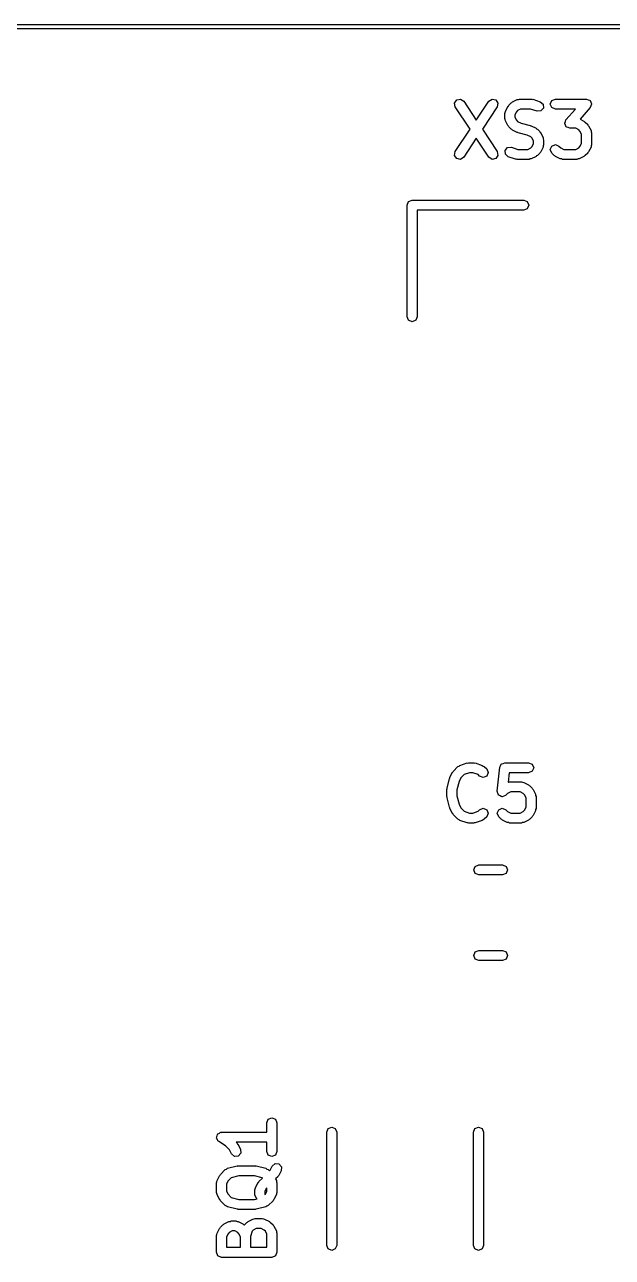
# Model space of a CAD drawing. Extents: x 54.1 to 108.3, y -71.2 to -40.8.
# Drawn here: x 69.44 to 76.45, y -55.54 to -40.84 of the extents above; entities that cross this region are included whole.
import ezdxf

# ---------------------------------------------------------------- set-up
doc = ezdxf.new("R2010")
doc.units = 0
doc.layers.add('BLACK', color=7, linetype='CONTINUOUS')

msp = doc.modelspace()

# ---------------------------------------------------------------- linework, layer by layer
at = {"layer": 'BLACK', "linetype": 'CONTINUOUS'}
for p, q in [((54.09, -40.845), (108.29, -40.845)), ((108.265, -40.895), (54.115, -40.895)), ((74.5697, -41.7797), (74.5953, -41.7415)), ((74.5786, -41.8247), (74.5697, -41.7797)), ((74.7565, -42.0914), (74.5786, -41.8247)), ((74.5953, -41.7415), (74.6403, -41.7326)), ((74.6403, -41.7326), (74.6785, -41.7581)), ((74.6785, -41.7581), (74.8286, -41.9833)), ((74.8286, -41.9833), (74.9786, -41.7581)), ((75.0785, -41.8247), (74.9007, -42.0914)), ((74.9786, -41.7581), (75.0168, -41.7326)), ((75.0168, -41.7326), (75.0619, -41.7415)), ((75.0619, -41.7415), (75.0874, -41.7797)), ((75.0874, -41.7797), (75.0785, -41.8247)), ((75.1749, -41.8789), (75.2035, -41.8217)), ((75.2035, -41.8217), (75.2109, -41.8153)), ((75.2109, -41.8153), (75.2147, -41.8061)), ((75.2147, -41.8061), (75.2433, -41.7776)), ((75.2433, -41.7776), (75.2524, -41.7738)), ((75.2524, -41.7738), (75.2589, -41.7663)), ((75.2589, -41.7663), (75.316, -41.7378)), ((75.3213, -41.8693), (75.3065, -41.8841)), ((75.316, -41.7378), (75.33, -41.7368)), ((75.357, -41.8514), (75.3213, -41.8693)), ((75.33, -41.7368), (75.3429, -41.7314)), ((75.3429, -41.7314), (75.4857, -41.7314)), ((75.476, -41.8514), (75.357, -41.8514)), ((75.5525, -41.8769), (75.476, -41.8514)), ((75.4857, -41.7314), (75.4948, -41.7352)), ((75.4948, -41.7352), (75.5047, -41.7345)), ((75.5047, -41.7345), (75.5904, -41.7631)), ((75.5904, -41.7631), (75.6251, -41.7932)), ((75.6283, -41.839), (75.5983, -41.8737)), ((75.6251, -41.7932), (75.6283, -41.839)), ((75.7114, -41.7914), (75.729, -41.749)), ((75.729, -41.8339), (75.7114, -41.7914)), ((75.729, -41.749), (75.7714, -41.7314)), ((75.7714, -41.8514), (75.729, -41.8339)), ((75.7714, -41.7314), (76.1429, -41.7314)), ((76.0106, -41.8514), (75.7714, -41.8514)), ((75.8977, -41.9805), (76.0106, -41.8514)), ((76.188, -41.8309), (76.0652, -41.9713)), ((76.1429, -41.7314), (76.1624, -41.7395)), ((76.1624, -41.7395), (76.1824, -41.7463)), ((76.1824, -41.7463), (76.1833, -41.7482)), ((76.1833, -41.7482), (76.1853, -41.749)), ((76.1853, -41.749), (76.1934, -41.7685)), ((76.1948, -41.8109), (76.188, -41.8309)), ((76.1934, -41.7685), (76.2027, -41.7874)), ((76.2029, -41.7914), (76.1948, -41.8109)), ((76.2027, -41.7874), (76.202, -41.7895)), ((76.202, -41.7895), (76.2029, -41.7914)), ((75.1686, -41.9057), (75.1739, -41.8928)), ((75.1686, -41.9629), (75.1686, -41.9057)), ((75.1739, -41.9758), (75.1686, -41.9629)), ((75.1739, -41.8928), (75.1749, -41.8789)), ((75.1749, -41.9897), (75.1739, -41.9758)), ((75.2035, -42.0468), (75.1749, -41.9897)), ((75.3065, -41.8841), (75.2886, -41.9199)), ((75.2886, -41.9199), (75.2886, -41.9487)), ((75.2886, -41.9487), (75.3065, -41.9845)), ((75.3065, -41.9845), (75.3213, -41.9993)), ((75.3213, -41.9993), (75.3638, -42.0205)), ((75.5983, -41.8737), (75.5525, -41.8769)), ((75.8829, -42.02), (75.8909, -42.0005)), ((75.8909, -42.0005), (75.8977, -41.9805)), ((76.0652, -41.9713), (76.1125, -41.9949)), ((76.1125, -41.9949), (76.119, -42.0024)), ((76.119, -42.0024), (76.1281, -42.0061)), ((76.1281, -42.0061), (76.1567, -42.0347)), ((74.5786, -42.3581), (74.7565, -42.0914)), ((74.9007, -42.0914), (75.0785, -42.3581)), ((75.2109, -42.0533), (75.2035, -42.0468)), ((75.2147, -42.0624), (75.2109, -42.0533)), ((75.2433, -42.091), (75.2147, -42.0624)), ((75.2524, -42.0948), (75.2433, -42.091)), ((75.2589, -42.1022), (75.2524, -42.0948)), ((75.316, -42.1308), (75.2589, -42.1022)), ((75.3228, -42.1313), (75.316, -42.1308)), ((75.3283, -42.1353), (75.3228, -42.1313)), ((75.4362, -42.1623), (75.3283, -42.1353)), ((75.3638, -42.0205), (75.4717, -42.0475)), ((75.4787, -42.1836), (75.4362, -42.1623)), ((75.4717, -42.0475), (75.4772, -42.0516)), ((75.4772, -42.0516), (75.484, -42.052)), ((75.484, -42.052), (75.5411, -42.0806)), ((75.5411, -42.0806), (75.5476, -42.0881)), ((75.5476, -42.0881), (75.5567, -42.0919)), ((75.5567, -42.0919), (75.5853, -42.1204)), ((75.5853, -42.1204), (75.5891, -42.1296)), ((75.5891, -42.1296), (75.5965, -42.136)), ((75.5965, -42.136), (75.6251, -42.1932)), ((75.8837, -42.022), (75.8829, -42.02)), ((75.883, -42.024), (75.8837, -42.022)), ((75.8924, -42.0429), (75.883, -42.024)), ((75.9004, -42.0624), (75.8924, -42.0429)), ((75.9024, -42.0632), (75.9004, -42.0624)), ((75.9033, -42.0652), (75.9024, -42.0632)), ((75.9234, -42.0719), (75.9033, -42.0652)), ((75.9429, -42.08), (75.9234, -42.0719)), ((76.0144, -42.08), (75.9429, -42.08)), ((76.0502, -42.0979), (76.0144, -42.08)), ((76.065, -42.1127), (76.0502, -42.0979)), ((76.0829, -42.1484), (76.065, -42.1127)), ((76.0829, -42.263), (76.0829, -42.1484)), ((76.1567, -42.0347), (76.1605, -42.0438)), ((76.1605, -42.0438), (76.1679, -42.0503)), ((76.1679, -42.0503), (76.1965, -42.1075)), ((76.1965, -42.1075), (76.1975, -42.1214)), ((76.1975, -42.1214), (76.2029, -42.1343)), ((76.2029, -42.1343), (76.2029, -42.2771)), ((74.8286, -42.1996), (74.6785, -42.4247)), ((74.9786, -42.4247), (74.8286, -42.1996)), ((75.1716, -42.3439), (75.2017, -42.3092)), ((75.2017, -42.3092), (75.2475, -42.3059)), ((75.2475, -42.3059), (75.324, -42.3314)), ((75.4935, -42.1984), (75.4787, -42.1836)), ((75.4787, -42.3135), (75.4935, -42.2987)), ((75.5114, -42.2342), (75.4935, -42.1984)), ((75.4935, -42.2987), (75.5114, -42.263)), ((75.5114, -42.263), (75.5114, -42.2342)), ((75.6251, -42.304), (75.5965, -42.3611)), ((75.6251, -42.1932), (75.6261, -42.2071)), ((75.6261, -42.29), (75.6251, -42.304)), ((75.6261, -42.2071), (75.6314, -42.22)), ((75.6314, -42.2771), (75.6261, -42.29)), ((75.6314, -42.22), (75.6314, -42.2771)), ((75.7114, -42.3343), (75.729, -42.2919)), ((75.729, -42.2919), (75.7714, -42.2743)), ((75.7714, -42.2743), (75.8139, -42.2919)), ((75.8139, -42.2919), (75.8355, -42.3135)), ((76.0502, -42.3135), (76.065, -42.2987)), ((76.065, -42.2987), (76.0829, -42.263)), ((76.1965, -42.304), (76.1679, -42.3611)), ((76.1975, -42.29), (76.1965, -42.304)), ((76.2029, -42.2771), (76.1975, -42.29)), ((74.5697, -42.4032), (74.5786, -42.3581)), ((74.5953, -42.4414), (74.5697, -42.4032)), ((74.6403, -42.4503), (74.5953, -42.4414)), ((74.6785, -42.4247), (74.6403, -42.4503)), ((75.0168, -42.4503), (74.9786, -42.4247)), ((75.0619, -42.4414), (75.0168, -42.4503)), ((75.0874, -42.4032), (75.0619, -42.4414)), ((75.0785, -42.3581), (75.0874, -42.4032)), ((75.1749, -42.3897), (75.1716, -42.3439)), ((75.2096, -42.4198), (75.1749, -42.3897)), ((75.2953, -42.4483), (75.2096, -42.4198)), ((75.3052, -42.4476), (75.2953, -42.4483)), ((75.3143, -42.4514), (75.3052, -42.4476)), ((75.4571, -42.4514), (75.3143, -42.4514)), ((75.324, -42.3314), (75.443, -42.3314)), ((75.443, -42.3314), (75.4787, -42.3135)), ((75.47, -42.4461), (75.4571, -42.4514)), ((75.484, -42.4451), (75.47, -42.4461)), ((75.5411, -42.4165), (75.484, -42.4451)), ((75.5476, -42.4091), (75.5411, -42.4165)), ((75.5567, -42.4053), (75.5476, -42.4091)), ((75.5853, -42.3767), (75.5567, -42.4053)), ((75.5891, -42.3676), (75.5853, -42.3767)), ((75.5965, -42.3611), (75.5891, -42.3676)), ((75.729, -42.3767), (75.7114, -42.3343)), ((75.7576, -42.4053), (75.729, -42.3767)), ((75.7667, -42.4091), (75.7576, -42.4053)), ((75.7732, -42.4165), (75.7667, -42.4091)), ((75.8303, -42.4451), (75.7732, -42.4165)), ((75.8442, -42.4461), (75.8303, -42.4451)), ((75.8355, -42.3135), (75.8713, -42.3314)), ((75.8571, -42.4514), (75.8442, -42.4461)), ((76.0286, -42.4514), (75.8571, -42.4514)), ((75.8713, -42.3314), (76.0144, -42.3314)), ((76.0144, -42.3314), (76.0502, -42.3135)), ((76.0415, -42.4461), (76.0286, -42.4514)), ((76.0554, -42.4451), (76.0415, -42.4461)), ((76.1125, -42.4165), (76.0554, -42.4451)), ((76.119, -42.4091), (76.1125, -42.4165)), ((76.1281, -42.4053), (76.119, -42.4091)), ((76.1567, -42.3767), (76.1281, -42.4053)), ((76.1605, -42.3676), (76.1567, -42.3767)), ((76.1679, -42.3611), (76.1605, -42.3676)), ((74.0047, -42.9963), (74.0223, -42.9539)), ((74.0047, -44.3263), (74.0047, -42.9963)), ((74.0223, -42.9539), (74.0647, -42.9363)), ((74.0647, -42.9363), (75.3947, -42.9363)), ((75.3947, -42.9363), (75.4372, -42.9539)), ((75.4372, -43.0387), (75.3947, -43.0563)), ((75.4372, -42.9539), (75.4547, -42.9963)), ((75.4547, -42.9963), (75.4372, -43.0387)), ((75.3947, -43.0563), (74.1247, -43.0563)), ((74.1247, -43.0563), (74.1247, -44.3263)), ((74.0223, -44.3687), (74.0047, -44.3263)), ((74.0647, -44.3863), (74.0223, -44.3687)), ((74.1071, -44.3687), (74.0647, -44.3863)), ((74.1247, -44.3263), (74.1071, -44.3687)), ((74.6339, -49.6731), (74.7196, -49.6445)), ((74.7196, -49.6445), (74.7294, -49.6452)), ((74.7294, -49.6452), (74.7386, -49.6414)), ((74.7386, -49.6414), (74.7957, -49.6414)), ((74.7957, -49.6414), (74.8048, -49.6452)), ((74.8048, -49.6452), (74.8147, -49.6445)), ((74.8147, -49.6445), (74.9004, -49.6731)), ((75.117, -49.6777), (75.1247, -49.659)), ((75.1247, -49.659), (75.1276, -49.6578)), ((75.1276, -49.6578), (75.1291, -49.655)), ((75.1291, -49.655), (75.1485, -49.6492)), ((75.1485, -49.6492), (75.1671, -49.6414)), ((75.1671, -49.6414), (75.4529, -49.6414)), ((75.4529, -49.6414), (75.4953, -49.659)), ((75.4953, -49.659), (75.5129, -49.7014)), ((74.5135, -49.8175), (74.542, -49.7603)), ((74.542, -49.7603), (74.5495, -49.7538)), ((74.5495, -49.7538), (74.5533, -49.7447)), ((74.5533, -49.7447), (74.6104, -49.6876)), ((74.6104, -49.6876), (74.6233, -49.6822)), ((74.6233, -49.6822), (74.6339, -49.6731)), ((74.6853, -49.7824), (74.645, -49.8227)), ((74.7483, -49.7614), (74.6853, -49.7824)), ((74.786, -49.7614), (74.7483, -49.7614)), ((74.849, -49.7824), (74.786, -49.7614)), ((74.8676, -49.801), (74.849, -49.7824)), ((74.91, -49.8186), (74.8676, -49.801)), ((74.9004, -49.6731), (74.911, -49.6822)), ((74.9524, -49.801), (74.91, -49.8186)), ((74.911, -49.6822), (74.9239, -49.6876)), ((74.9239, -49.6876), (74.9524, -49.7161)), ((74.9524, -49.7161), (74.97, -49.7586)), ((74.97, -49.7586), (74.9524, -49.801)), ((75.0789, -49.9812), (75.1074, -49.6955)), ((75.1074, -49.6955), (75.117, -49.6777)), ((75.2214, -49.7614), (75.21, -49.8754)), ((75.4529, -49.7614), (75.2214, -49.7614)), ((75.4953, -49.7439), (75.4529, -49.7614)), ((75.5129, -49.7014), (75.4953, -49.7439)), ((74.4786, -49.9586), (74.4815, -49.9515)), ((74.4804, -49.944), (74.5089, -49.8297)), ((74.4815, -49.9515), (74.4804, -49.944)), ((74.5089, -49.8297), (74.513, -49.8243)), ((74.513, -49.8243), (74.5135, -49.8175)), ((74.6238, -49.8652), (74.5986, -49.966)), ((74.645, -49.8227), (74.6238, -49.8652)), ((75.21, -49.8754), (75.2114, -49.8753)), ((75.2114, -49.8753), (75.2243, -49.87)), ((75.2243, -49.87), (75.3671, -49.87)), ((75.3671, -49.87), (75.38, -49.8753)), ((75.38, -49.8753), (75.394, -49.8763)), ((75.394, -49.8763), (75.4511, -49.9049)), ((75.4511, -49.9049), (75.4576, -49.9124)), ((75.4576, -49.9124), (75.4667, -49.9161)), ((75.4667, -49.9161), (75.4953, -49.9447)), ((75.4953, -49.9447), (75.4991, -49.9538)), ((74.4786, -50.0443), (74.4786, -49.9586)), ((74.4815, -50.0513), (74.4786, -50.0443)), ((74.4804, -50.0588), (74.4815, -50.0513)), ((74.5089, -50.1731), (74.4804, -50.0588)), ((74.5986, -49.966), (74.5986, -50.0369)), ((74.5986, -50.0369), (74.6238, -50.1376)), ((75.0786, -49.9871), (75.0798, -49.9842)), ((75.0863, -50.0058), (75.0786, -49.9871)), ((75.0798, -49.9842), (75.0789, -49.9812)), ((75.0921, -50.0251), (75.0863, -50.0058)), ((75.0949, -50.0266), (75.0921, -50.0251)), ((75.0961, -50.0296), (75.0949, -50.0266)), ((75.1148, -50.0373), (75.0961, -50.0296)), ((75.1326, -50.0468), (75.1148, -50.0373)), ((75.1356, -50.0459), (75.1326, -50.0468)), ((75.1386, -50.0471), (75.1356, -50.0459)), ((75.1572, -50.0394), (75.1386, -50.0471)), ((75.1766, -50.0336), (75.1572, -50.0394)), ((75.1781, -50.0308), (75.1766, -50.0336)), ((75.181, -50.0296), (75.1781, -50.0308)), ((75.2027, -50.0079), (75.181, -50.0296)), ((75.2385, -49.99), (75.2027, -50.0079)), ((75.353, -49.99), (75.2385, -49.99)), ((75.3887, -50.0079), (75.353, -49.99)), ((75.4035, -50.0227), (75.3887, -50.0079)), ((75.4214, -50.0585), (75.4035, -50.0227)), ((75.4214, -50.173), (75.4214, -50.0585)), ((75.4991, -49.9538), (75.5065, -49.9603)), ((75.5065, -49.9603), (75.5351, -50.0175)), ((75.5351, -50.0175), (75.5361, -50.0314)), ((75.5361, -50.0314), (75.5414, -50.0443)), ((75.5414, -50.0443), (75.5414, -50.1871)), ((74.513, -50.1786), (74.5089, -50.1731)), ((74.5135, -50.1854), (74.513, -50.1786)), ((74.542, -50.2425), (74.5135, -50.1854)), ((74.5495, -50.249), (74.542, -50.2425)), ((74.6238, -50.1376), (74.645, -50.1802)), ((74.645, -50.1802), (74.6853, -50.2204)), ((74.6853, -50.2204), (74.7483, -50.2414)), ((74.7483, -50.2414), (74.786, -50.2414)), ((74.786, -50.2414), (74.849, -50.2204)), ((74.849, -50.2204), (74.8676, -50.2019)), ((74.8676, -50.2019), (74.91, -50.1843)), ((74.91, -50.1843), (74.9524, -50.2019)), ((74.9524, -50.2019), (74.97, -50.2443)), ((74.97, -50.2443), (74.9524, -50.2867)), ((75.0786, -50.2443), (75.0961, -50.2019)), ((75.0961, -50.2867), (75.0786, -50.2443)), ((75.0961, -50.2019), (75.1386, -50.1843)), ((75.1386, -50.1843), (75.181, -50.2019)), ((75.181, -50.2019), (75.2027, -50.2235)), ((75.2027, -50.2235), (75.2385, -50.2414)), ((75.2385, -50.2414), (75.353, -50.2414)), ((75.353, -50.2414), (75.3887, -50.2235)), ((75.3887, -50.2235), (75.4035, -50.2087)), ((75.4035, -50.2087), (75.4214, -50.173)), ((75.5351, -50.214), (75.5065, -50.2711)), ((75.5361, -50.2), (75.5351, -50.214)), ((75.5414, -50.1871), (75.5361, -50.2)), ((74.5533, -50.2581), (74.5495, -50.249)), ((74.6104, -50.3153), (74.5533, -50.2581)), ((74.6233, -50.3206), (74.6104, -50.3153)), ((74.6339, -50.3298), (74.6233, -50.3206)), ((74.7196, -50.3583), (74.6339, -50.3298)), ((74.7294, -50.3576), (74.7196, -50.3583)), ((74.7386, -50.3614), (74.7294, -50.3576)), ((74.7957, -50.3614), (74.7386, -50.3614)), ((74.8048, -50.3576), (74.7957, -50.3614)), ((74.8147, -50.3583), (74.8048, -50.3576)), ((74.9004, -50.3298), (74.8147, -50.3583)), ((74.911, -50.3206), (74.9004, -50.3298)), ((74.9239, -50.3153), (74.911, -50.3206)), ((74.9524, -50.2867), (74.9239, -50.3153)), ((75.1247, -50.3153), (75.0961, -50.2867)), ((75.1338, -50.3191), (75.1247, -50.3153)), ((75.1403, -50.3265), (75.1338, -50.3191)), ((75.1975, -50.3551), (75.1403, -50.3265)), ((75.2114, -50.3561), (75.1975, -50.3551)), ((75.2243, -50.3614), (75.2114, -50.3561)), ((75.3671, -50.3614), (75.2243, -50.3614)), ((75.38, -50.3561), (75.3671, -50.3614)), ((75.394, -50.3551), (75.38, -50.3561)), ((75.4511, -50.3265), (75.394, -50.3551)), ((75.4576, -50.3191), (75.4511, -50.3265)), ((75.4667, -50.3153), (75.4576, -50.3191)), ((75.4953, -50.2867), (75.4667, -50.3153)), ((75.4991, -50.2776), (75.4953, -50.2867)), ((75.5065, -50.2711), (75.4991, -50.2776)), ((74.7994, -50.92), (74.817, -50.8776)), ((74.817, -50.9624), (74.7994, -50.92)), ((74.817, -50.8776), (74.8594, -50.86)), ((74.8594, -50.98), (74.817, -50.9624)), ((74.8594, -50.86), (75.1406, -50.86)), ((75.1406, -50.98), (74.8594, -50.98)), ((75.1406, -50.86), (75.183, -50.8776)), ((75.183, -50.9624), (75.1406, -50.98)), ((75.183, -50.8776), (75.2006, -50.92)), ((75.2006, -50.92), (75.183, -50.9624)), ((74.7994, -51.94), (74.817, -51.8976)), ((74.817, -51.9824), (74.7994, -51.94)), ((74.817, -51.8976), (74.8594, -51.88)), ((74.8594, -52), (74.817, -51.9824)), ((74.8594, -51.88), (75.1406, -51.88)), ((75.1406, -52), (74.8594, -52)), ((75.1406, -51.88), (75.183, -51.8976)), ((75.183, -51.9824), (75.1406, -52)), ((75.183, -51.8976), (75.2006, -51.94)), ((75.2006, -51.94), (75.183, -51.9824)), ((72.3314, -53.9343), (72.349, -53.8919)), ((72.349, -53.8919), (72.3914, -53.8743)), ((72.3914, -53.8743), (72.4339, -53.8919)), ((72.4339, -53.8919), (72.4514, -53.9343)), ((71.7466, -54.069), (71.749, -54.0633)), ((71.749, -54.0633), (71.7651, -54.0566)), ((71.7651, -54.0566), (71.7797, -54.0469)), ((71.7797, -54.0469), (71.7857, -54.0481)), ((71.7857, -54.0481), (71.7914, -54.0457)), ((71.7914, -54.0457), (72.3314, -54.0457)), ((72.3314, -54.0457), (72.3314, -53.9343)), ((72.4514, -53.9343), (72.4514, -54.2771)), ((73.045, -54.045), (73.0626, -54.0026)), ((73.045, -55.395), (73.045, -54.045)), ((73.0626, -54.0026), (73.105, -53.985)), ((73.105, -53.985), (73.1474, -54.0026)), ((73.1474, -54.0026), (73.165, -54.045)), ((73.165, -54.045), (73.165, -55.395)), ((74.795, -54.045), (74.8126, -54.0026)), ((74.795, -55.395), (74.795, -54.045)), ((74.8126, -54.0026), (74.855, -53.985)), ((74.855, -53.985), (74.8974, -54.0026)), ((74.8974, -54.0026), (74.915, -54.045)), ((74.915, -54.045), (74.915, -55.395)), ((71.7314, -54.1057), (71.7381, -54.0896)), ((71.7338, -54.1114), (71.7314, -54.1057)), ((71.7326, -54.1175), (71.7338, -54.1114)), ((71.7423, -54.132), (71.7326, -54.1175)), ((71.7381, -54.0896), (71.7415, -54.0724)), ((71.7415, -54.0724), (71.7466, -54.069)), ((71.749, -54.1481), (71.7423, -54.132)), ((71.7547, -54.1505), (71.749, -54.1481)), ((71.7581, -54.1556), (71.7547, -54.1505)), ((71.8389, -54.2095), (71.7581, -54.1556)), ((71.885, -54.2555), (71.8389, -54.2095)), ((72.3314, -54.1657), (71.9649, -54.1657)), ((71.9649, -54.1657), (71.9767, -54.1776)), ((71.9767, -54.1776), (71.9805, -54.1867)), ((71.9805, -54.1867), (71.9879, -54.1932)), ((71.9879, -54.1932), (72.0165, -54.2503)), ((72.3314, -54.2771), (72.3314, -54.1657)), ((71.9092, -54.304), (71.885, -54.2555)), ((71.9439, -54.3341), (71.9092, -54.304)), ((71.9897, -54.3308), (71.9439, -54.3341)), ((72.0198, -54.2961), (71.9897, -54.3308)), ((72.0165, -54.2503), (72.0198, -54.2961)), ((72.349, -54.3196), (72.3314, -54.2771)), ((72.3914, -54.3371), (72.349, -54.3196)), ((72.4339, -54.3196), (72.3914, -54.3371)), ((72.4514, -54.2771), (72.4339, -54.3196)), ((71.7776, -54.549), (71.8347, -54.4919)), ((71.8347, -54.4919), (71.8496, -54.4857)), ((71.8496, -54.4857), (71.8626, -54.4761)), ((71.8626, -54.4761), (71.9769, -54.4475)), ((71.9769, -54.4475), (71.9844, -54.4486)), ((71.9844, -54.4486), (71.9914, -54.4457)), ((71.9914, -54.4457), (72.1914, -54.4457)), ((72.1914, -54.4457), (72.1985, -54.4486)), ((72.1985, -54.4486), (72.206, -54.4475)), ((72.206, -54.4475), (72.3203, -54.4761)), ((72.3203, -54.4761), (72.3332, -54.4857)), ((72.3332, -54.4857), (72.3481, -54.4919)), ((72.3481, -54.4919), (72.3629, -54.5066)), ((72.3629, -54.5066), (72.3707, -54.4987)), ((72.3707, -54.4987), (72.3949, -54.4503)), ((72.3949, -54.4503), (72.4296, -54.4202)), ((72.4296, -54.4202), (72.4754, -54.4235)), ((72.5022, -54.504), (72.4737, -54.5611)), ((72.4754, -54.4235), (72.5055, -54.4582)), ((72.5055, -54.4582), (72.5022, -54.504)), ((71.7314, -54.6486), (71.7368, -54.6357)), ((71.7314, -54.7629), (71.7314, -54.6486)), ((71.7368, -54.6357), (71.7378, -54.6217)), ((71.7378, -54.6217), (71.7663, -54.5646)), ((71.7663, -54.5646), (71.7738, -54.5581)), ((71.7738, -54.5581), (71.7776, -54.549)), ((71.8693, -54.627), (71.8514, -54.6627)), ((71.9078, -54.5885), (71.8693, -54.627)), ((71.9988, -54.5657), (71.9078, -54.5885)), ((72.184, -54.5657), (71.9988, -54.5657)), ((72.275, -54.5885), (72.184, -54.5657)), ((72.1949, -54.7075), (72.2235, -54.6503)), ((72.2235, -54.6503), (72.2309, -54.6438)), ((72.2309, -54.6438), (72.2347, -54.6347)), ((72.2347, -54.6347), (72.278, -54.5914)), ((72.278, -54.5914), (72.275, -54.5885)), ((72.4624, -54.5767), (72.4359, -54.6033)), ((72.4359, -54.6033), (72.4451, -54.6217)), ((72.4451, -54.6217), (72.4461, -54.6357)), ((72.4461, -54.6357), (72.4514, -54.6486)), ((72.4514, -54.6486), (72.4514, -54.7629)), ((72.4662, -54.5676), (72.4624, -54.5767)), ((72.4737, -54.5611), (72.4662, -54.5676)), ((71.7368, -54.7758), (71.7314, -54.7629)), ((71.7378, -54.7897), (71.7368, -54.7758)), ((71.7663, -54.8468), (71.7378, -54.7897)), ((71.8514, -54.6627), (71.8514, -54.7487)), ((71.8514, -54.7487), (71.8693, -54.7845)), ((71.8693, -54.7845), (71.9078, -54.823)), ((72.1886, -54.7343), (72.1939, -54.7214)), ((72.1886, -54.7914), (72.1886, -54.7343)), ((72.2061, -54.8339), (72.1886, -54.7914)), ((72.1939, -54.7214), (72.1949, -54.7075)), ((72.3265, -54.7127), (72.3086, -54.7484)), ((72.3086, -54.7484), (72.3086, -54.7894)), ((72.3086, -54.7894), (72.3135, -54.7845)), ((72.3135, -54.7845), (72.3314, -54.7487)), ((72.3314, -54.7077), (72.3265, -54.7127)), ((72.3314, -54.7487), (72.3314, -54.7077)), ((72.4451, -54.7897), (72.4165, -54.8468)), ((72.4461, -54.7758), (72.4451, -54.7897)), ((72.4514, -54.7629), (72.4461, -54.7758)), ((71.7738, -54.8533), (71.7663, -54.8468)), ((71.7776, -54.8624), (71.7738, -54.8533)), ((71.8347, -54.9196), (71.7776, -54.8624)), ((71.8496, -54.9257), (71.8347, -54.9196)), ((71.8626, -54.9353), (71.8496, -54.9257)), ((71.9769, -54.9639), (71.8626, -54.9353)), ((71.9078, -54.823), (71.9988, -54.8457)), ((71.9988, -54.8457), (72.184, -54.8457)), ((72.184, -54.8457), (72.2157, -54.8378)), ((72.3203, -54.9354), (72.206, -54.9639)), ((72.2157, -54.8378), (72.2061, -54.8339)), ((72.3332, -54.9257), (72.3203, -54.9354)), ((72.3481, -54.9196), (72.3332, -54.9257)), ((72.4053, -54.8624), (72.3481, -54.9196)), ((72.4091, -54.8533), (72.4053, -54.8624)), ((72.4165, -54.8468), (72.4091, -54.8533)), ((71.9844, -54.9628), (71.9769, -54.9639)), ((71.9914, -54.9657), (71.9844, -54.9628)), ((72.1914, -54.9657), (71.9914, -54.9657)), ((72.1075, -55.1092), (72.1646, -55.0806)), ((72.1646, -55.0806), (72.1785, -55.0796)), ((72.1785, -55.0796), (72.1914, -55.0743)), ((72.1985, -54.9628), (72.1914, -54.9657)), ((72.1914, -55.0743), (72.2771, -55.0743)), ((72.206, -54.9639), (72.1985, -54.9628)), ((72.2771, -55.0743), (72.29, -55.0796)), ((72.29, -55.0796), (72.304, -55.0806)), ((72.304, -55.0806), (72.3611, -55.1092)), ((71.7378, -55.2503), (71.7663, -55.1932)), ((71.7663, -55.1932), (71.7738, -55.1867)), ((71.7738, -55.1867), (71.7776, -55.1776)), ((71.7776, -55.1776), (71.8061, -55.149)), ((71.8061, -55.149), (71.8153, -55.1452)), ((71.8153, -55.1452), (71.8217, -55.1378)), ((71.8217, -55.1378), (71.8789, -55.1092)), ((71.8841, -55.2407), (71.8693, -55.2555)), ((71.8789, -55.1092), (71.8928, -55.1082)), ((71.9199, -55.2229), (71.8841, -55.2407)), ((71.8928, -55.1082), (71.9057, -55.1029)), ((71.9057, -55.1029), (71.9629, -55.1029)), ((71.9487, -55.2229), (71.9199, -55.2229)), ((71.9845, -55.2407), (71.9487, -55.2229)), ((71.9629, -55.1029), (71.9758, -55.1082)), ((71.9758, -55.1082), (71.9897, -55.1092)), ((71.9993, -55.2555), (71.9845, -55.2407)), ((71.9897, -55.1092), (72.0468, -55.1378)), ((72.0468, -55.1378), (72.0533, -55.1452)), ((72.0533, -55.1452), (72.0624, -55.149)), ((72.0624, -55.149), (72.063, -55.1496)), ((72.063, -55.1496), (72.0633, -55.149)), ((72.0633, -55.149), (72.0919, -55.1204)), ((72.0919, -55.1204), (72.101, -55.1167)), ((72.101, -55.1167), (72.1075, -55.1092)), ((72.1582, -55.2238), (72.1371, -55.2869)), ((72.1698, -55.2122), (72.1582, -55.2238)), ((72.2056, -55.1943), (72.1698, -55.2122)), ((72.263, -55.1943), (72.2056, -55.1943)), ((72.2987, -55.2122), (72.263, -55.1943)), ((72.3135, -55.227), (72.2987, -55.2122)), ((72.3314, -55.2627), (72.3135, -55.227)), ((72.3611, -55.1092), (72.3676, -55.1167)), ((72.3676, -55.1167), (72.3767, -55.1204)), ((72.3767, -55.1204), (72.4053, -55.149)), ((72.4053, -55.149), (72.4091, -55.1581)), ((72.4091, -55.1581), (72.4165, -55.1646)), ((72.4165, -55.1646), (72.4451, -55.2217)), ((72.4451, -55.2217), (72.4461, -55.2357)), ((72.4461, -55.2357), (72.4514, -55.2486)), ((71.7314, -55.2771), (71.7368, -55.2642)), ((71.7314, -55.4771), (71.7314, -55.2771)), ((71.7368, -55.2642), (71.7378, -55.2503)), ((71.8693, -55.2555), (71.8514, -55.2913)), ((71.8514, -55.2913), (71.8514, -55.4171)), ((72.0171, -55.2913), (71.9993, -55.2555)), ((72.0171, -55.4171), (72.0171, -55.2913)), ((72.1371, -55.2869), (72.1371, -55.4171)), ((72.3314, -55.4171), (72.3314, -55.2627)), ((72.4514, -55.2486), (72.4514, -55.4771)), ((71.749, -55.5196), (71.7314, -55.4771)), ((71.7914, -55.5371), (71.749, -55.5196)), ((71.8514, -55.4171), (72.0171, -55.4171)), ((72.1371, -55.4171), (72.3314, -55.4171)), ((72.4339, -55.5196), (72.3914, -55.5371)), ((72.4514, -55.4771), (72.4339, -55.5196)), ((73.0626, -55.4374), (73.045, -55.395)), ((73.105, -55.455), (73.0626, -55.4374)), ((73.1474, -55.4374), (73.105, -55.455)), ((73.165, -55.395), (73.1474, -55.4374)), ((74.8126, -55.4374), (74.795, -55.395)), ((74.855, -55.455), (74.8126, -55.4374)), ((74.8974, -55.4374), (74.855, -55.455)), ((74.915, -55.395), (74.8974, -55.4374)), ((72.3914, -55.5371), (71.7914, -55.5371))]:
    msp.add_line(p, q, dxfattribs=at)

doc.saveas('drawing.dxf')
